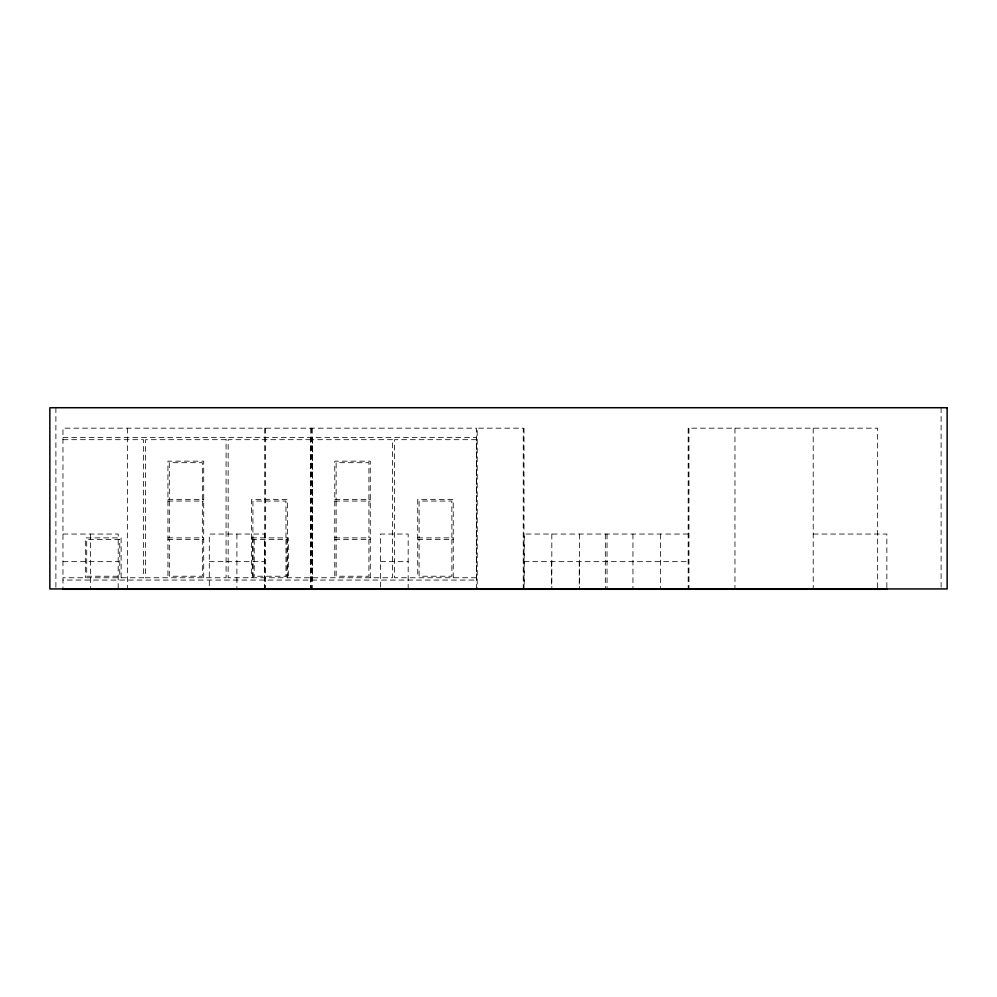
<?xml version="1.0" encoding="UTF-8"?>
<svg xmlns="http://www.w3.org/2000/svg" width="997" height="997" viewBox="0 0 997 997"><rect width="100%" height="100%" fill="white"/><g stroke="black" fill="none" stroke-linecap="round" stroke-linejoin="round"><path stroke-width="0.75" stroke-dasharray="4.99 3.74" d="M62.961 437.384L476.441 437.384L476.404 580.067L62.961 580.067M62.961 439.689L143.493 439.689L143.493 577.762L62.961 577.762M310.74 439.689L228.151 439.689L228.151 577.762L310.74 577.762M476.441 439.689L394.513 439.689L394.513 577.762L476.441 577.762M167.932 499.522L203.712 499.522M334.78 499.522L370.273 499.522M167.932 501.055L203.712 501.055M334.78 501.055L370.273 501.055M62.961 534.043L118.194 534.043L118.194 589.277M688.179 534.043L524.198 534.043L524.198 589.277M813.216 534.043L886.856 534.043L886.856 587.744M167.932 537.882L203.712 537.882M251.556 537.882L288.345 537.882L288.345 577.762M334.78 537.882L370.273 537.882M417.731 537.882L453.236 537.882M167.932 539.414L203.712 539.414M251.556 539.414L287.348 539.414M334.78 539.414L370.273 539.414M417.731 539.414L453.236 539.414M62.961 561.66L118.194 561.66M209.295 561.66L264.529 561.66M380.555 561.66L408.172 561.66M524.011 561.66L688.179 561.66M941.106 407.723L941.106 587.395M877.659 587.719L877.659 428.174L688.179 428.174L688.179 589.277M813.216 428.174L813.216 587.744M734.963 428.174L734.963 587.719M688.939 428.174L688.939 587.719M660.562 534.043L660.562 589.277M632.945 534.043L632.945 589.277M607.048 534.043L607.048 589.277M605.329 534.043L605.329 589.277M579.431 534.043L579.431 589.277M579.245 561.66L579.245 587.744M551.815 534.043L551.815 589.277M551.628 561.66L551.628 587.744M524.011 428.174L524.011 589.277M523.238 589.277L523.238 428.174L477.214 428.174L477.214 589.277M476.441 589.277L476.441 428.174L62.961 428.174L62.961 589.277M453.236 577.762L453.236 499.522L417.731 499.522L417.731 577.762M451.865 537.882L451.865 501.055L419.101 501.055L419.101 537.882M451.865 539.414L451.865 576.229L419.101 576.229L419.101 539.414M408.172 589.277L408.172 534.043L380.555 534.043L380.555 589.277M370.273 577.762L370.273 461.162L334.78 461.162L334.78 577.762M368.915 499.522L368.915 462.695L336.139 462.695L336.139 499.522M368.915 501.055L368.915 537.882M368.915 539.414L368.915 576.229L336.139 576.229L336.139 539.414M336.139 501.055L336.139 537.882M312.323 437.384L312.323 580.067M312.285 428.174L312.285 589.277M311.513 428.174L311.513 589.277M310.74 428.174L310.74 587.719M310.541 437.384L310.541 589.277M287.348 577.762L287.348 499.522L251.556 499.522L251.556 577.762M286.986 539.414L286.986 576.229L252.926 576.229L252.926 539.414M285.965 537.882L285.965 501.055L252.926 501.055L252.926 537.882M285.965 539.414L285.965 576.229M265.489 428.174L265.489 589.277M264.716 428.174L264.716 589.277M264.529 589.277L264.529 534.043L209.295 534.043L209.295 589.277M254.21 539.414L254.21 576.229M252.852 537.882L252.852 577.762M236.912 534.043L236.912 589.277M203.712 577.762L203.712 461.162L167.932 461.162L167.932 577.762M202.341 499.522L202.341 462.695L169.303 462.695L169.303 499.522M202.341 501.055L202.341 537.882M202.341 539.414L202.341 576.229L169.303 576.229L169.303 539.414M169.303 501.055L169.303 537.882M127.404 428.174L127.404 587.719M121.123 577.762L121.123 537.882L85.331 537.882L85.331 577.762M90.577 534.043L90.577 589.277M55.894 407.723L55.894 587.395M226.082 439.689L145.562 439.689L145.562 577.762L226.082 577.762L226.082 439.689M392.469 439.689L312.584 439.689L312.584 577.762L392.469 577.762L392.469 439.689M119.752 539.414L86.714 539.414L86.714 576.229L119.752 576.229L119.752 539.414"/><path stroke-width="1.5" d="M62.961 589.277L476.441 589.277M477.214 589.277L523.238 589.277M524.011 589.277L886.856 589.277M947.15 407.723L49.85 407.723L49.85 588.94L947.15 588.94L947.15 407.723"/></g></svg>
